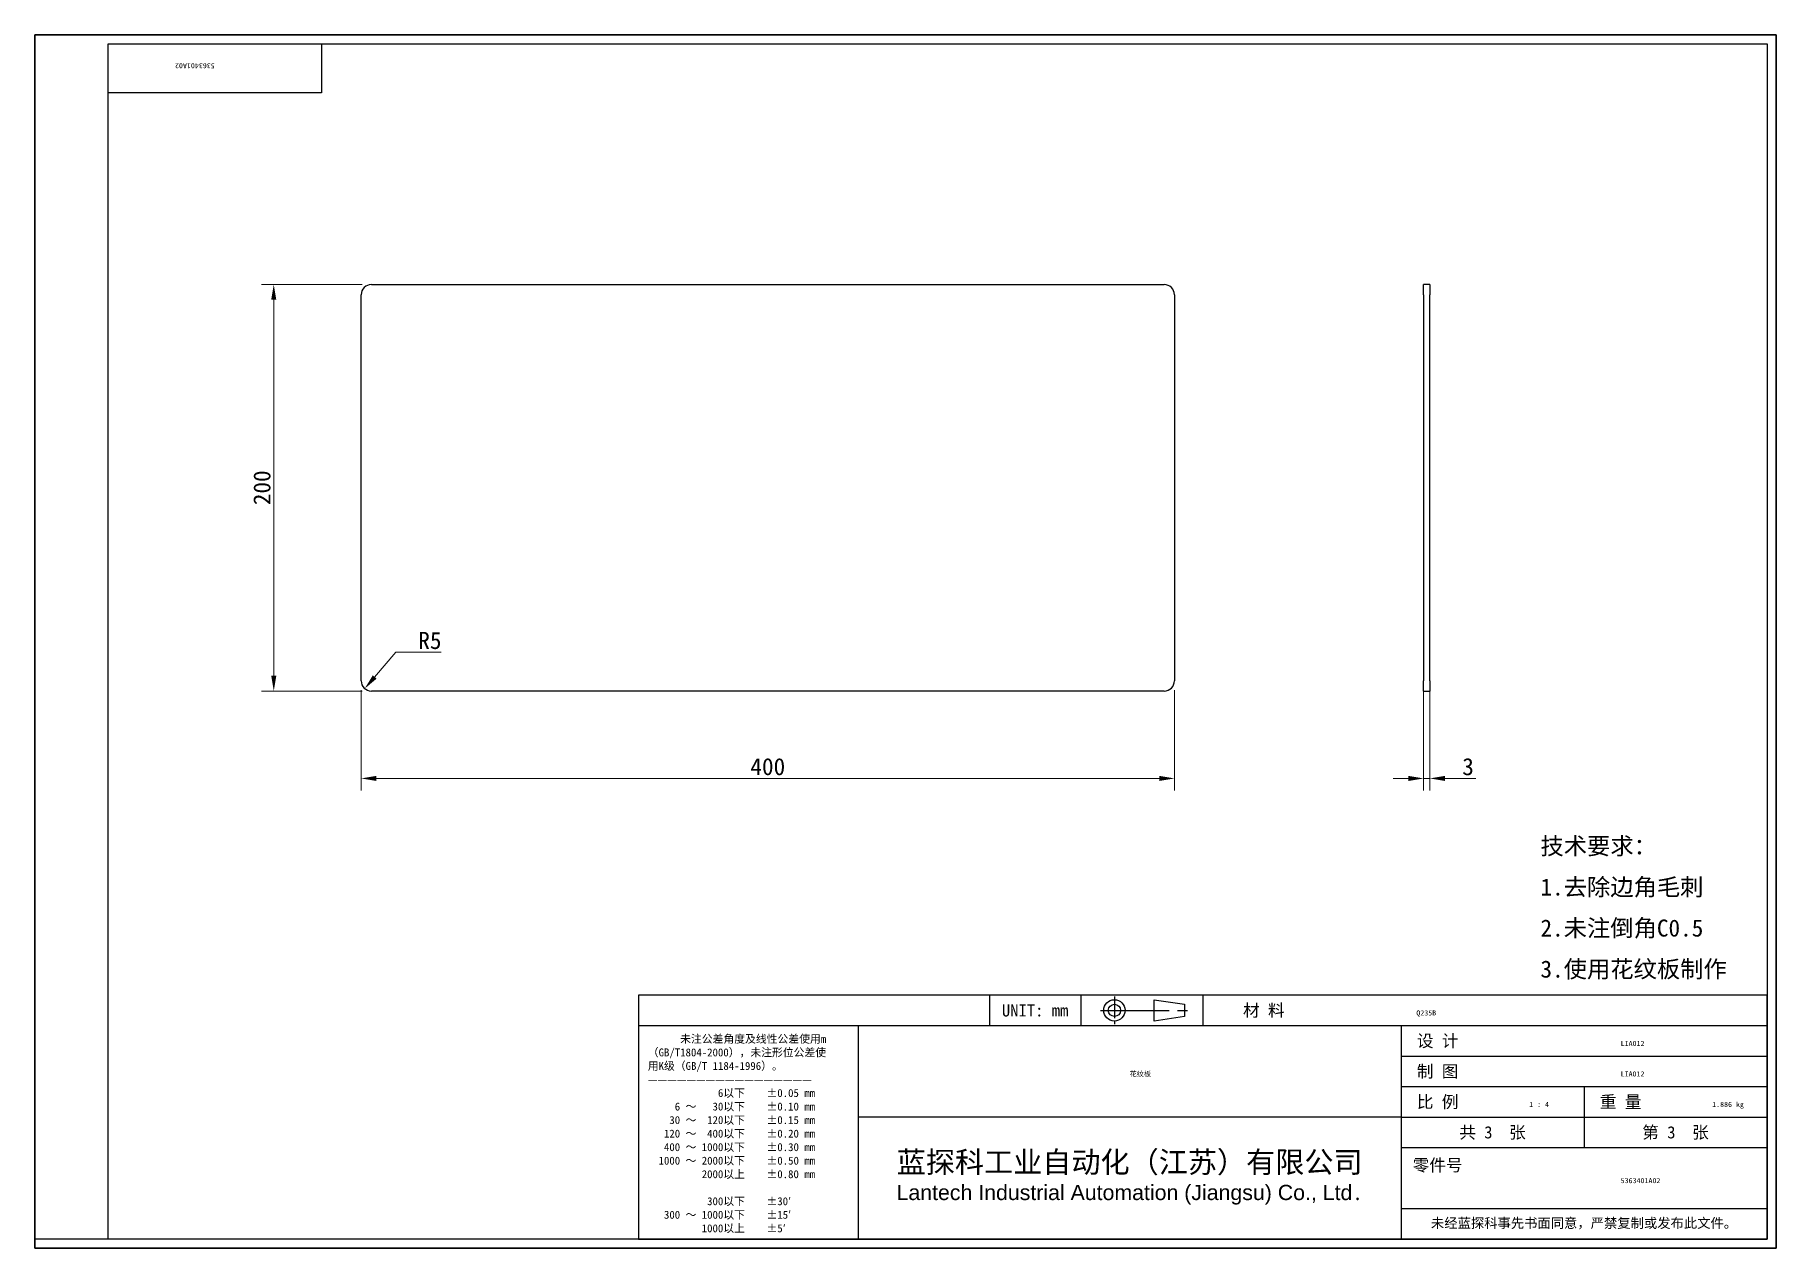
# Model space of a CAD drawing. Header units: millimetres. Extents: x 18 to 875, y 16 to 614.
import ezdxf
from ezdxf.enums import TextEntityAlignment as Align

# ---------------------------------------------------------------- set-up
doc = ezdxf.new("R2018")
doc.units = ezdxf.units.MM
doc.header["$LTSCALE"] = 3
doc.linetypes.add('CHAIN', pattern=[0.3543, 0.2362, -0.0295, 0.0591, -0.0295])
for name, color, linetype, lineweight in [('1', 7, 'Continuous', 18), ('可见 (ISO)', 7, 'Continuous', 25), ('图框 (ISO)', 7, 'Continuous', 35), ('标题 (ISO)', 7, 'Continuous', 25)]:
    doc.layers.add(name, color=color, linetype=linetype, lineweight=lineweight)
doc.layers.add('尺寸 (ISO)', color=7, linetype='Continuous', lineweight=18, true_color=0x008000)
doc.layers.add('符号 (ISO)', color=7, linetype='Continuous', lineweight=18, true_color=0x008000)
doc.styles.get("Standard").update_dxf_attribs({"font": 'simfang.ttf'})
doc.styles.add('文本样式164', font='SimSun.ttf')
doc.styles.add('最新国标', font='simfang.ttf')
doc.styles.add('注释文本 (ISO)', font='simfang.ttf')
doc.dimstyles.new('默认 (GB)', dxfattribs={"dimscale": 3, "dimtxt": 2.8, "dimasz": 2.5, "dimexe": 2, "dimexo": 1.5, "dimgap": 0.5, "dimtad": 1, "dimtoh": 1, "dimdsep": 46, "dimtxsty": '最新国标', "dimcen": 0.09, "dimdle": 10, "dimclrd": 256, "dimclre": 256, "dimclrt": 256, "dimaunit": 1, "dimadec": 3, "dimazin": 2, "dimtfac": 0.535714, "dimtdec": 3, "dimtmove": 0, "dimatfit": 3, "dimfxl": 0, "dimtolj": 1, "dimlwd": -1, "dimlwe": -1, "dimarcsym": 0})

# ---------------------------------------------------------------- blocks, each defined once
blk = doc.blocks.new('图框 最新国标')
at = {"layer": '图框 (ISO)'}
for p, q in [((6, 7), (6, 204.5)), ((6, 204.5), (291.5, 204.5)), ((291.5, 204.5), (291.5, 5.5)), ((6, 7), (6, 5.5)), ((6, 7), (6, 5.5)), ((291.5, 5.5), (6, 5.5))]:
    blk.add_line(p, q, dxfattribs=at)
at = {"layer": '图框 (ISO)', "color": 7, "linetype": 'Continuous', "lineweight": 25}
for p, q in [((18, 203), (290, 203)), ((18, 7), (18, 203)), ((18, 203), (290, 203)), ((53, 203), (53, 195)), ((290, 203), (290, 7)), ((290, 203), (290, 7)), ((53, 195), (18, 195)), ((290, 7), (6, 7)), ((290, 7), (18, 7))]:
    blk.add_line(p, q, dxfattribs=at)
at = {"layer": '图框 (ISO)', "lineweight": 30}
blk.add_attdef('零件代号', text='', height=2.5, rotation=180, dxfattribs=at).set_placement((35.5, 199), align=Align.MIDDLE_CENTER)
blk = doc.blocks.new('标题栏 副本 副本 最新国标')
at = {"layer": '标题 (ISO)'}
for p, q in [((381.98, -183.84), (196.98, -183.84)), ((196.98, -183.84), (196.98, -223.84)), ((254.48, -183.84), (254.48, -188.84)), ((269.48, -183.84), (269.48, -188.84)), ((281.48, -188.09), (281.48, -184.59)), ((281.48, -184.59), (286.48, -185.34)), ((286.48, -185.34), (286.48, -187.34)), ((289.48, -183.84), (289.48, -188.84)), ((381.98, -223.84), (381.98, -183.84)), ((383.48, -183.84), (383.48, -225.34)), ((286.48, -187.34), (281.48, -188.09)), ((196.98, -188.84), (381.98, -188.84)), ((232.98, -188.84), (232.98, -223.84)), ((321.98, -188.84), (321.98, -223.84)), ((321.98, -193.84), (381.98, -193.84)), ((321.98, -198.84), (381.98, -198.84)), ((351.98, -198.84), (351.98, -208.84)), ((321.98, -203.84), (232.98, -203.84)), ((321.98, -203.84), (381.98, -203.84)), ((321.98, -208.84), (381.98, -208.84)), ((321.98, -218.84), (381.98, -218.84)), ((196.98, -223.84), (381.98, -223.84)), ((383.48, -225.34), (196.98, -225.34))]:
    blk.add_line(p, q, dxfattribs=at)
at = {"layer": '标题 (ISO)', "linetype": 'CHAIN', "ltscale": 5.000333}
blk.add_line((274.98, -184.09), (274.98, -188.59), dxfattribs=at)
at = {"layer": '标题 (ISO)', "linetype": 'CHAIN', "ltscale": 15.834605}
blk.add_line((272.73, -186.34), (286.98, -186.34), dxfattribs=at)
at = {"layer": '标题 (ISO)'}
for radius in [1.75, 1]:
    blk.add_circle((274.98, -186.34), radius, dxfattribs=at)
at = {"layer": '1', "style": '文本样式164'}
for s, p in [('UNIT: mm', (261.98, -186.34)), ('材 料', (299.48, -186.34)), ('设 计', (327.98, -191.34)), ('制 图', (327.98, -196.34)), ('比 例', (327.98, -201.34)), ('重 量', (357.98, -201.34)), ('共 3  张', (336.98, -206.34)), ('第 3  张', (366.98, -206.34))]:
    blk.add_text(s, height=2, dxfattribs=at).set_placement(p, align=Align.MIDDLE_CENTER)
at = {"layer": '标题 (ISO)', "style": '注释文本 (ISO)'}
for s, insert, char_height, attachment_point, line_spacing_factor in [('\\fSimSun|b0|i0;{\\H1.3000;      未注公差角度及线性公差使用m\\P}\\fSimSun|b0|i0;{\\H1.3000;（GB/T1804-2000），未注形位公差使\\P}\\fSimSun|b0|i0;{\\H1.3000;用K级（GB/T 1184-1996）。\\P}\\fSimSun|b0|i0;{\\H1.3000;—————————————————\\P}\\fSimSun|b0|i0;{\\H1.3000;             6以下    ±0.05 mm\\P}\\fSimSun|b0|i0;{\\H1.3000;     6 ～   30以下    ±0.10 mm\\P}\\fSimSun|b0|i0;{\\H1.3000;    30 ～  120以下    ±0.15 mm\\P}\\fSimSun|b0|i0;{\\H1.3000;   120 ～  400以下    ±0.20 mm\\P}\\fSimSun|b0|i0;{\\H1.3000;   400 ～ 1000以下    ±0.30 mm\\P}\\fSimSun|b0|i0;{\\H1.3000;  1000 ～ 2000以下    ±0.50 mm\\P}\\fSimSun|b0|i0;{\\H1.3000;          2000以上    ±0.80 mm\\P}\\fSimSun|b0|i0;{\\H1.3000;\\P}\\fSimSun|b0|i0;{\\H1.3000;           300以下    ±30′\\P}\\fSimSun|b0|i0;{\\H1.3000;   300 ～ 1000以下    ±15′\\P}\\fSimSun|b0|i0;{\\H1.3000;          1000以上    ±5′}', (198.48, -206.63), 1.3, 4, 1.023913), ('\\pxsm0.94;\\fMicrosoft YaHei|b0|i0;{\\H3.5000;蓝探科工业自动化（江苏）有限公司\\P}\\fArial|b0|i0;{\\H2.5000;Lantech Industrial Automation (Jiangsu) Co., Ltd}\\fFangSong|b0|i0;{\\H2.5000;.}', (277.48, -213.84), 2, 5, 0.978695)]:
    blk.add_mtext(s, dxfattribs=dict(at, insert=insert, char_height=char_height, attachment_point=attachment_point, line_spacing_factor=line_spacing_factor))
at = {"layer": '标题 (ISO)', "attachment_point": 5, "style": '注释文本 (ISO)'}
for s, insert, char_height in [('\\fFangSong|b0|i0;零件号', (327.98, -211.84), 2), ('\\fSimSun|b0|i0;{\\H1.6000;未经蓝探科事先书面同意，严禁复制或发布此文件。}', (351.98, -221.34), 1.6)]:
    blk.add_mtext(s, dxfattribs=dict(at, insert=insert, char_height=char_height))
at = {"layer": '标题 (ISO)', "lineweight": 30, "flags": 104}
for tag, height, p in [('材料', 2, (324.48, -186.34)), ('设计人', 2, (357.98, -191.34)), ('库存编号', 3.5, (277.48, -196.34)), ('设计人', 2, (357.98, -196.34)), ('视图比例', 2, (342.98, -201.34)), ('质量\\P3;', 2, (372.98, -201.34)), ('零件代号', 3.5, (357.98, -213.84))]:
    blk.add_attdef(tag, text='', height=height, dxfattribs=at).set_placement(p, align=Align.MIDDLE_CENTER)
blk = doc.blocks.new('*D5')
at = {"layer": 'Defpoints', "color": 0, "transparency": 16777216}
for p in [(178.52, 295.63), (578.52, 295.63), (578.52, 247.63)]:
    blk.add_point(p, dxfattribs=at)
at = {"layer": '尺寸 (ISO)', "color": 116, "true_color": 0x00803f, "transparency": 16777216}
for p, q in [((178.52, 291.13), (178.52, 241.63)), ((578.52, 291.13), (578.52, 241.63)), ((186.02, 247.63), (571.02, 247.63))]:
    blk.add_line(p, q, dxfattribs=at)
for points in [[(186.02, 248.88), (186.02, 246.38), (178.52, 247.63)], [(571.02, 248.88), (571.02, 246.38), (578.52, 247.63)]]:
    blk.add_solid(points, dxfattribs=at)
at = {"layer": '尺寸 (ISO)', "transparency": 16777216, "insert": (378.52, 253.37), "char_height": 8.4, "attachment_point": 5, "style": '最新国标'}
blk.add_mtext('\\A1;400', dxfattribs=at)
blk = doc.blocks.new('*D6')
at = {"layer": 'Defpoints', "color": 0, "transparency": 16777216}
for p in [(183.52, 490.63), (135.52, 290.63), (183.52, 290.63)]:
    blk.add_point(p, dxfattribs=at)
at = {"layer": '尺寸 (ISO)', "color": 116, "true_color": 0x00803f, "transparency": 16777216}
for p, q in [((179.02, 490.63), (129.52, 490.63)), ((135.52, 483.13), (135.52, 298.13)), ((179.02, 290.63), (129.52, 290.63))]:
    blk.add_line(p, q, dxfattribs=at)
for points in [[(134.27, 483.13), (136.77, 483.13), (135.52, 490.63)], [(134.27, 298.13), (136.77, 298.13), (135.52, 290.63)]]:
    blk.add_solid(points, dxfattribs=at)
at = {"layer": '尺寸 (ISO)', "transparency": 16777216, "insert": (129.77, 390.63), "char_height": 8.4, "attachment_point": 5, "rotation": 90, "style": '最新国标'}
blk.add_mtext('\\A1;200', dxfattribs=at)
blk = doc.blocks.new('*D7')
at = {"layer": 'Defpoints', "color": 0, "transparency": 16777216}
for p in [(180.28, 291.82), (183.52, 295.63)]:
    blk.add_point(p, dxfattribs=at)
at = {"layer": '尺寸 (ISO)', "color": 116, "true_color": 0x00803f, "transparency": 16777216}
for p, q in [((195.53, 309.69), (185.15, 297.53)), ((217.89, 309.69), (195.53, 309.69))]:
    blk.add_line(p, q, dxfattribs=at)
blk.add_solid([(184.2, 298.34), (186.1, 296.72), (180.28, 291.82)], dxfattribs=at)
at = {"layer": '尺寸 (ISO)', "transparency": 16777216, "insert": (212.32, 315.44), "char_height": 8.4, "attachment_point": 5, "style": '最新国标'}
blk.add_mtext('\\A1;R5', dxfattribs=at)
blk = doc.blocks.new('*D8')
at = {"layer": 'Defpoints', "color": 0, "transparency": 16777216}
for p in [(701.11, 295.63), (704.11, 295.63), (704.11, 247.63)]:
    blk.add_point(p, dxfattribs=at)
at = {"layer": '尺寸 (ISO)', "color": 116, "true_color": 0x00803f, "transparency": 16777216}
for p, q in [((701.11, 291.13), (701.11, 241.63)), ((704.11, 291.13), (704.11, 241.63)), ((693.61, 247.63), (686.11, 247.63)), ((701.11, 247.63), (704.11, 247.63)), ((711.61, 247.63), (726.77, 247.63))]:
    blk.add_line(p, q, dxfattribs=at)
for points in [[(693.61, 248.88), (693.61, 246.38), (701.11, 247.63)], [(711.61, 248.88), (711.61, 246.38), (704.11, 247.63)]]:
    blk.add_solid(points, dxfattribs=at)
at = {"layer": '尺寸 (ISO)', "transparency": 16777216, "insert": (722.94, 253.37), "char_height": 8.4, "attachment_point": 5, "style": '最新国标'}
blk.add_mtext('\\A1;3', dxfattribs=at)

msp = doc.modelspace()

# ---------------------------------------------------------------- linework, layer by layer
at = {"layer": '可见 (ISO)'}
for p, q in [((183.523, 490.625), (573.523, 490.625)), ((704.111, 490.625), (701.111, 490.625)), ((701.111, 485.625), (701.111, 490.625)), ((704.111, 490.625), (704.111, 485.625)), ((178.523, 295.625), (178.523, 485.625)), ((578.523, 485.625), (578.523, 295.625)), ((701.111, 485.625), (701.111, 295.625)), ((704.111, 295.625), (704.111, 485.625)), ((701.111, 290.625), (701.111, 295.625)), ((704.111, 295.625), (704.111, 290.625)), ((573.523, 290.625), (183.523, 290.625)), ((701.111, 290.625), (704.111, 290.625))]:
    msp.add_line(p, q, dxfattribs=at)
for centre, start, end in [((183.523, 485.625), 90, 180), ((573.523, 485.625), 0, 90), ((183.523, 295.625), 180, 270), ((573.523, 295.625), 270, 0)]:
    msp.add_arc(centre, 5, start, end, dxfattribs=at)

# ---------------------------------------------------------------- block references
ref = msp.add_blockref('图框 最新国标', (0, 0), dxfattribs=dict(xscale=3, yscale=3, zscale=3))
lines = msp.add_mtext('5363401A02', dxfattribs={"layer": '图框 (ISO)', "insert": (106.5, 597), "char_height": 2.5, "attachment_point": 1, "rotation": 180})
ref.add_attrib('零件代号', '', (106.5, 597)).embed_mtext(lines)
ref = msp.add_blockref('标题栏 副本 副本 最新国标', (-275.948, 692.533), dxfattribs=dict(xscale=3, yscale=3, zscale=3))
lines = msp.add_mtext('5363401A02', dxfattribs={"layer": '标题 (ISO)', "insert": (798, 51), "char_height": 2.5, "attachment_point": 1})
ref.add_attrib('零件代号', '', (798, 51), dxfattribs={"flags": 104}).embed_mtext(lines)
lines = msp.add_mtext('花纹板', dxfattribs={"layer": '标题 (ISO)', "insert": (556.5, 103.5), "char_height": 2.5, "attachment_point": 1})
ref.add_attrib('库存编号', '', (556.5, 103.5), dxfattribs={"flags": 104}).embed_mtext(lines)
lines = msp.add_mtext('1.886 kg', dxfattribs={"layer": '标题 (ISO)', "insert": (843, 88.5), "char_height": 2.5, "attachment_point": 1})
ref.add_attrib('质量\\P3;', '', (843, 88.5), dxfattribs={"flags": 104}).embed_mtext(lines)
lines = msp.add_mtext('1 : 4', dxfattribs={"layer": '标题 (ISO)', "insert": (753, 88.5), "char_height": 2.5, "attachment_point": 1})
ref.add_attrib('视图比例', '', (753, 88.5), dxfattribs={"flags": 104}).embed_mtext(lines)
lines = msp.add_mtext('LIA012', dxfattribs={"layer": '标题 (ISO)', "insert": (798, 118.5), "char_height": 2.5, "attachment_point": 1})
ref.add_attrib('设计人', '', (798, 118.5), dxfattribs={"flags": 104}).embed_mtext(lines)
lines = msp.add_mtext('LIA012', dxfattribs={"layer": '标题 (ISO)', "insert": (798, 103.5), "char_height": 2.5, "attachment_point": 1})
ref.add_attrib('设计人', '', (798, 103.5), dxfattribs={"flags": 104}).embed_mtext(lines)
lines = msp.add_mtext('Q235B', dxfattribs={"layer": '标题 (ISO)', "insert": (697.5, 133.5), "char_height": 2.5, "attachment_point": 1})
ref.add_attrib('材料', '', (697.5, 133.5), dxfattribs={"flags": 104}).embed_mtext(lines)

# ---------------------------------------------------------------- texts
at = {"layer": '符号 (ISO)', "insert": (758.563, 183.621), "char_height": 8.4, "width": 100.60351, "attachment_point": 4, "line_spacing_factor": 1.441304, "style": '注释文本 (ISO)'}
msp.add_mtext('\\fFangSong|b0|i0;{\\H8.4000;技术要求：\\P}\\fFangSong|b0|i0;{\\H8.4000;1.去除边角毛刺\\P}\\fFangSong|b0|i0;{\\H8.4000;2.未注倒角C0.5\\P}\\fFangSong|b0|i0;{\\H8.4000;3.使用花纹板制作\\P}', dxfattribs=at)

# ---------------------------------------------------------------- dimensions: what is measured, and where the dimension line sits
at = {"layer": '尺寸 (ISO)', "color": 116, "true_color": 0x00803f}
for base, p1, p2, angle, override, picture, middle in [((135.523, 290.625), (183.523, 490.625), (183.523, 290.625), 270, {"dimgap": 0.5, "dimtoh": 0, "dimdec": 2, "dimtol": 0, "dimlim": 0, "dimtp": 0, "dimtm": 0, "dimtdec": 3, "dimtofl": 0, "dimatfit": 1}, '*D6', (135.523, 390.625)), ((704.111, 247.625), (701.111, 295.625), (704.111, 295.625), 180, {"dimgap": 0.5, "dimtoh": 0, "dimdec": 2, "dimtol": 0, "dimlim": 0, "dimtp": 0, "dimtm": 0, "dimtdec": 3, "dimtofl": 1, "dimatfit": 1}, '*D8', (722.939, 247.625))]:
    dim = msp.add_linear_dim(base=base, p1=p1, p2=p2, angle=angle, dimstyle='默认 (GB)', override=override, dxfattribs=at)
    dim.commit()
    dim.dimension.update_dxf_attribs({"geometry": picture, "text_midpoint": middle, "dimtype": 160})
dim = msp.add_radius_dim(center=(183.523, 295.625), mpoint=(180.277, 291.822), dimstyle='默认 (GB)', override={"dimgap": 0.5, "dimtih": 1, "dimdec": 2, "dimlfac": 1, "dimcen": 0, "dimtol": 0, "dimlim": 0, "dimtp": 0, "dimtm": 0, "dimtdec": 3}, dxfattribs=at)
dim.commit()
dim.dimension.update_dxf_attribs({"geometry": '*D7', "text_midpoint": (212.319, 309.694), "dimtype": 164})
dim = msp.add_linear_dim(base=(578.523, 247.625), p1=(178.523, 295.625), p2=(578.523, 295.625), dimstyle='默认 (GB)', override={"dimgap": 0.5, "dimtoh": 0, "dimdec": 2, "dimtol": 0, "dimlim": 0, "dimtp": 0, "dimtm": 0, "dimtdec": 3, "dimtofl": 0, "dimatfit": 1}, dxfattribs=at)
dim.commit()
dim.dimension.update_dxf_attribs({"geometry": '*D5', "text_midpoint": (378.523, 247.625), "dimtype": 160})

doc.saveas('drawing.dxf')
